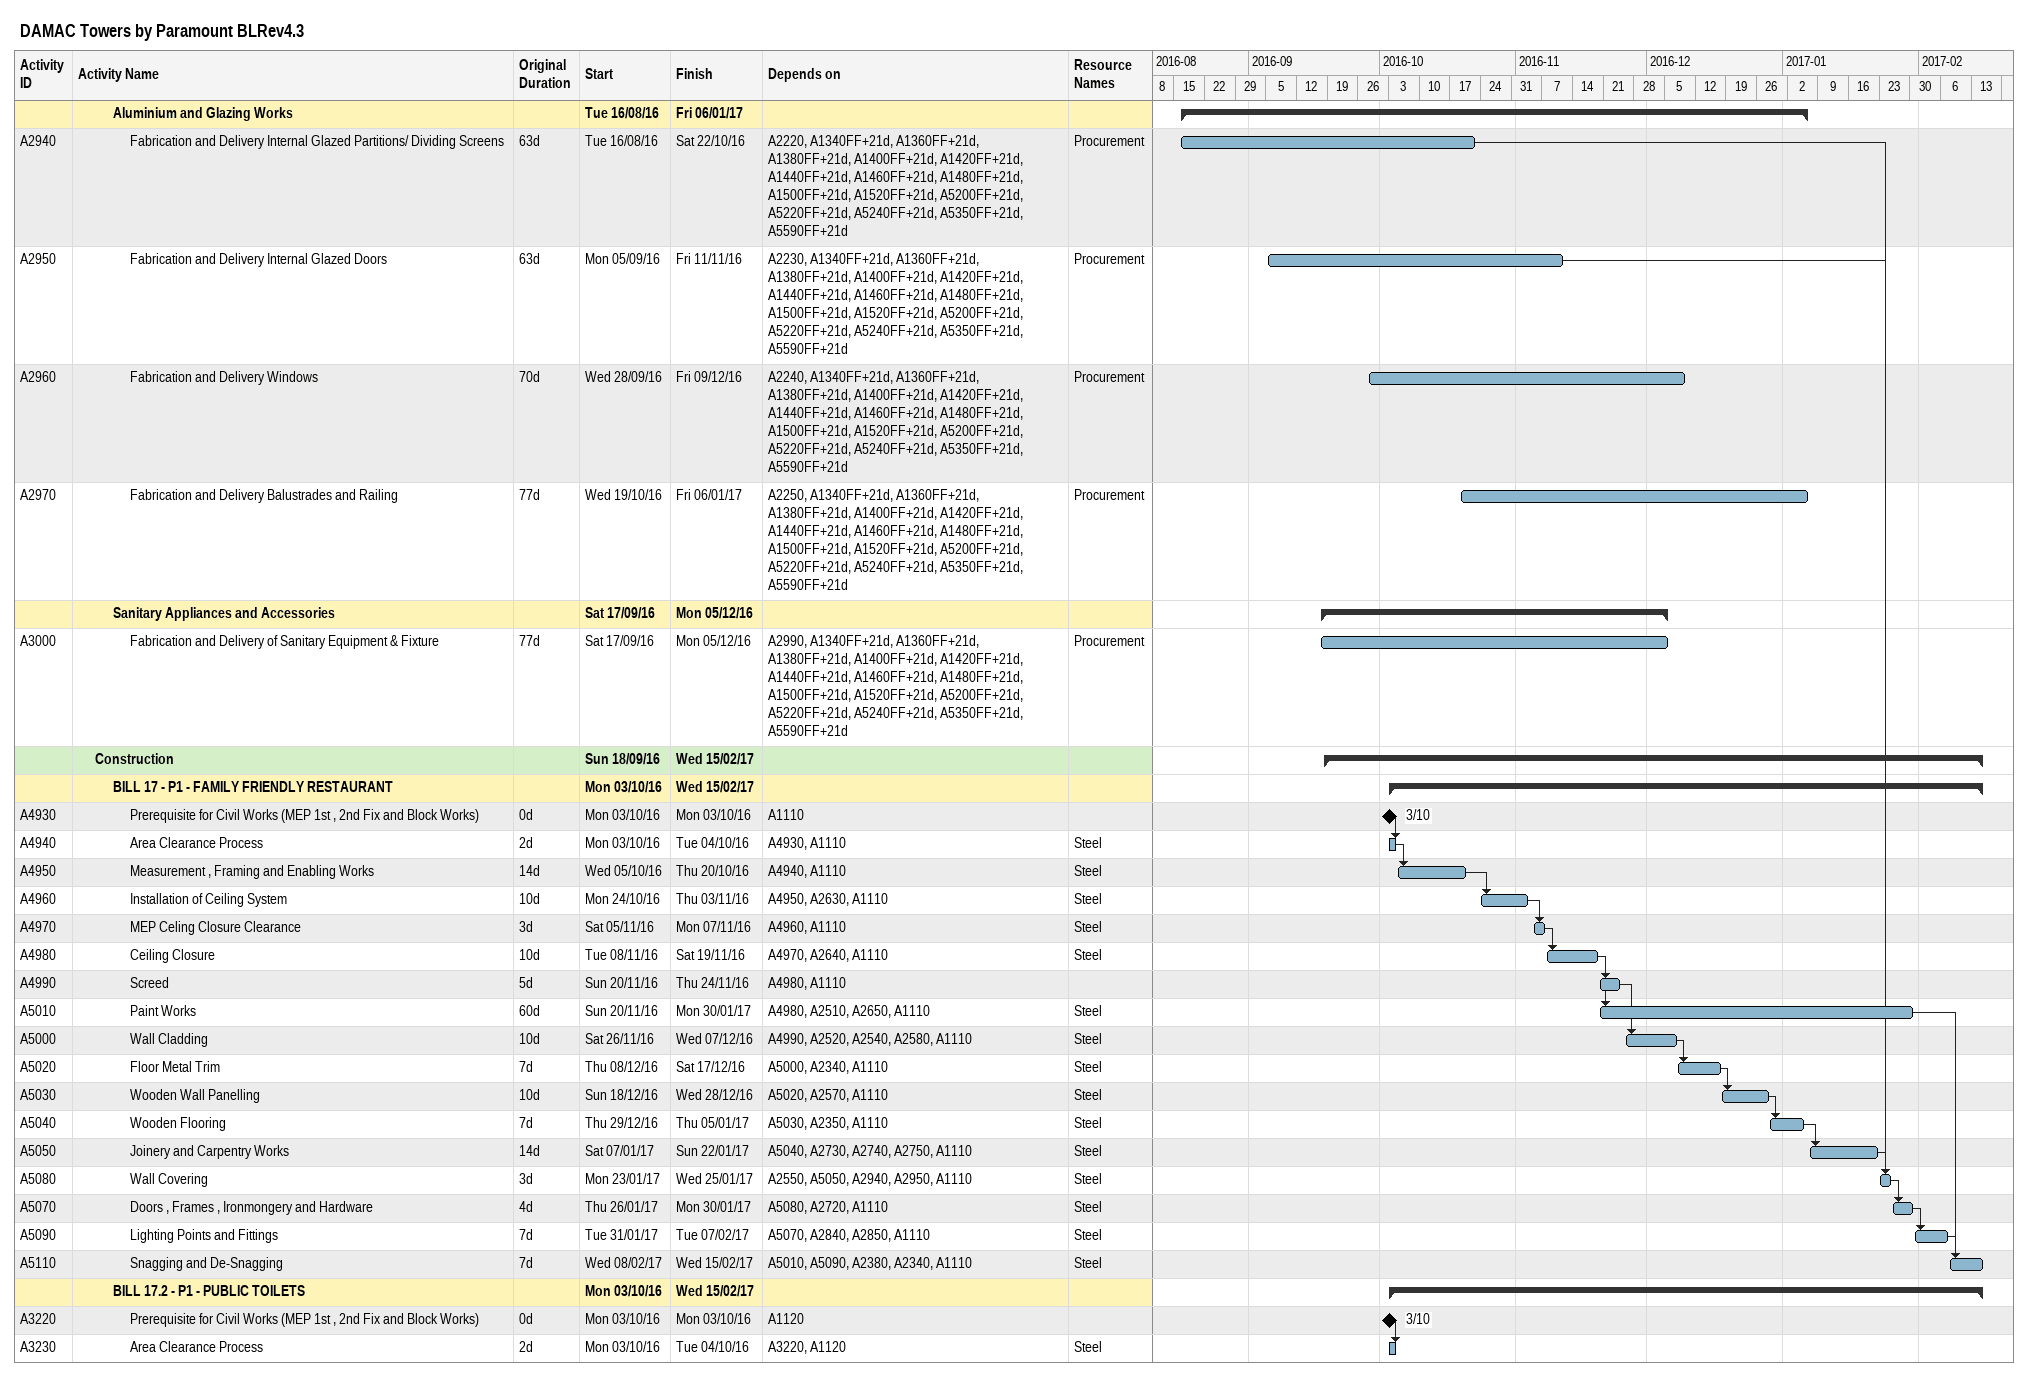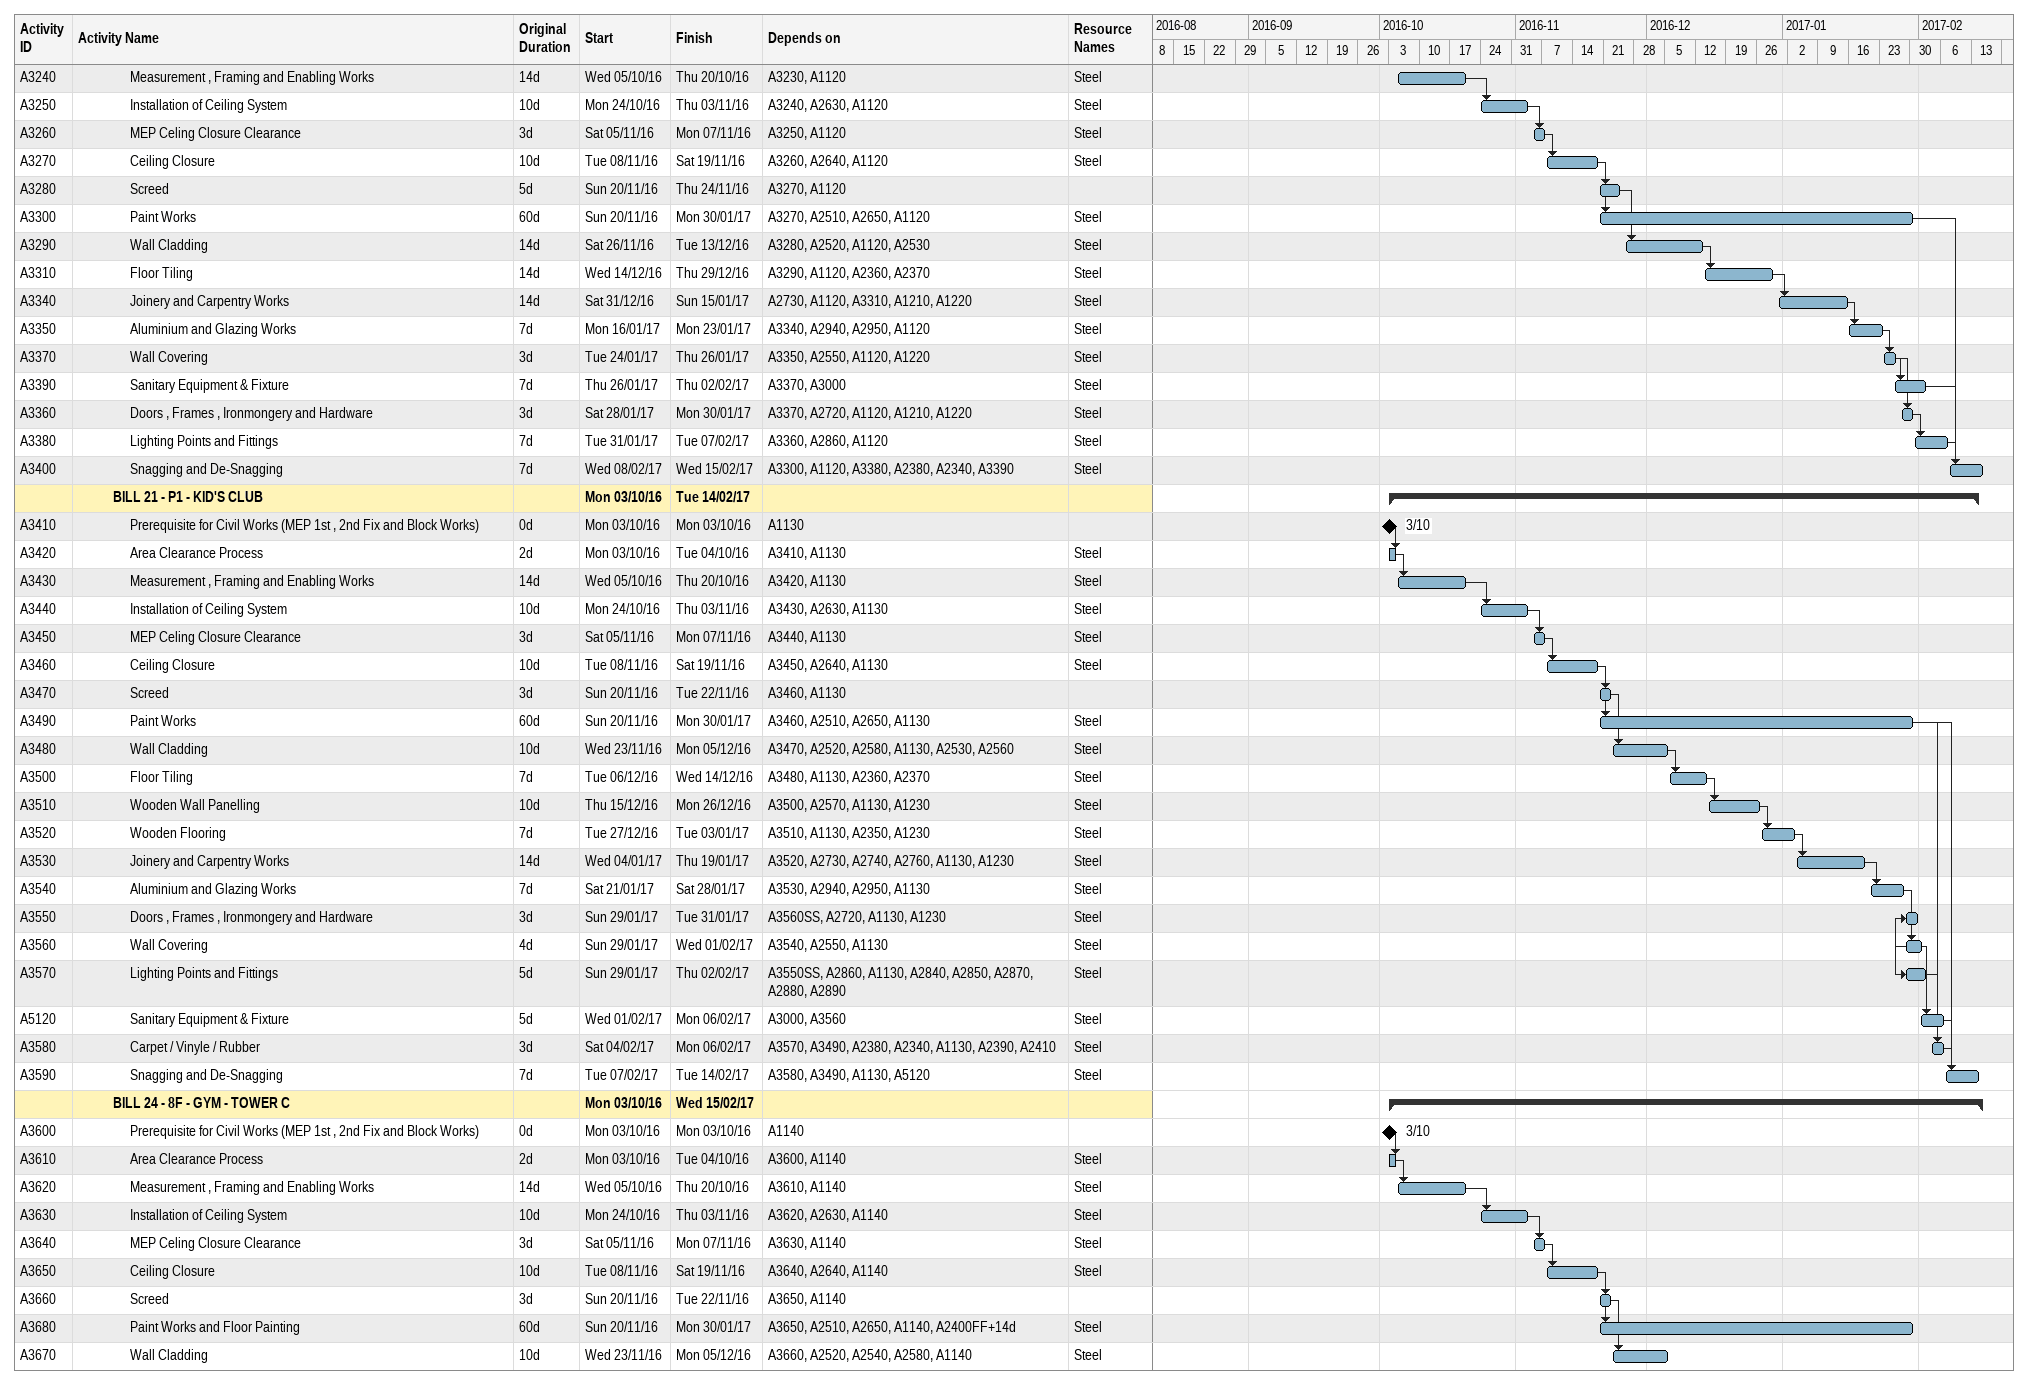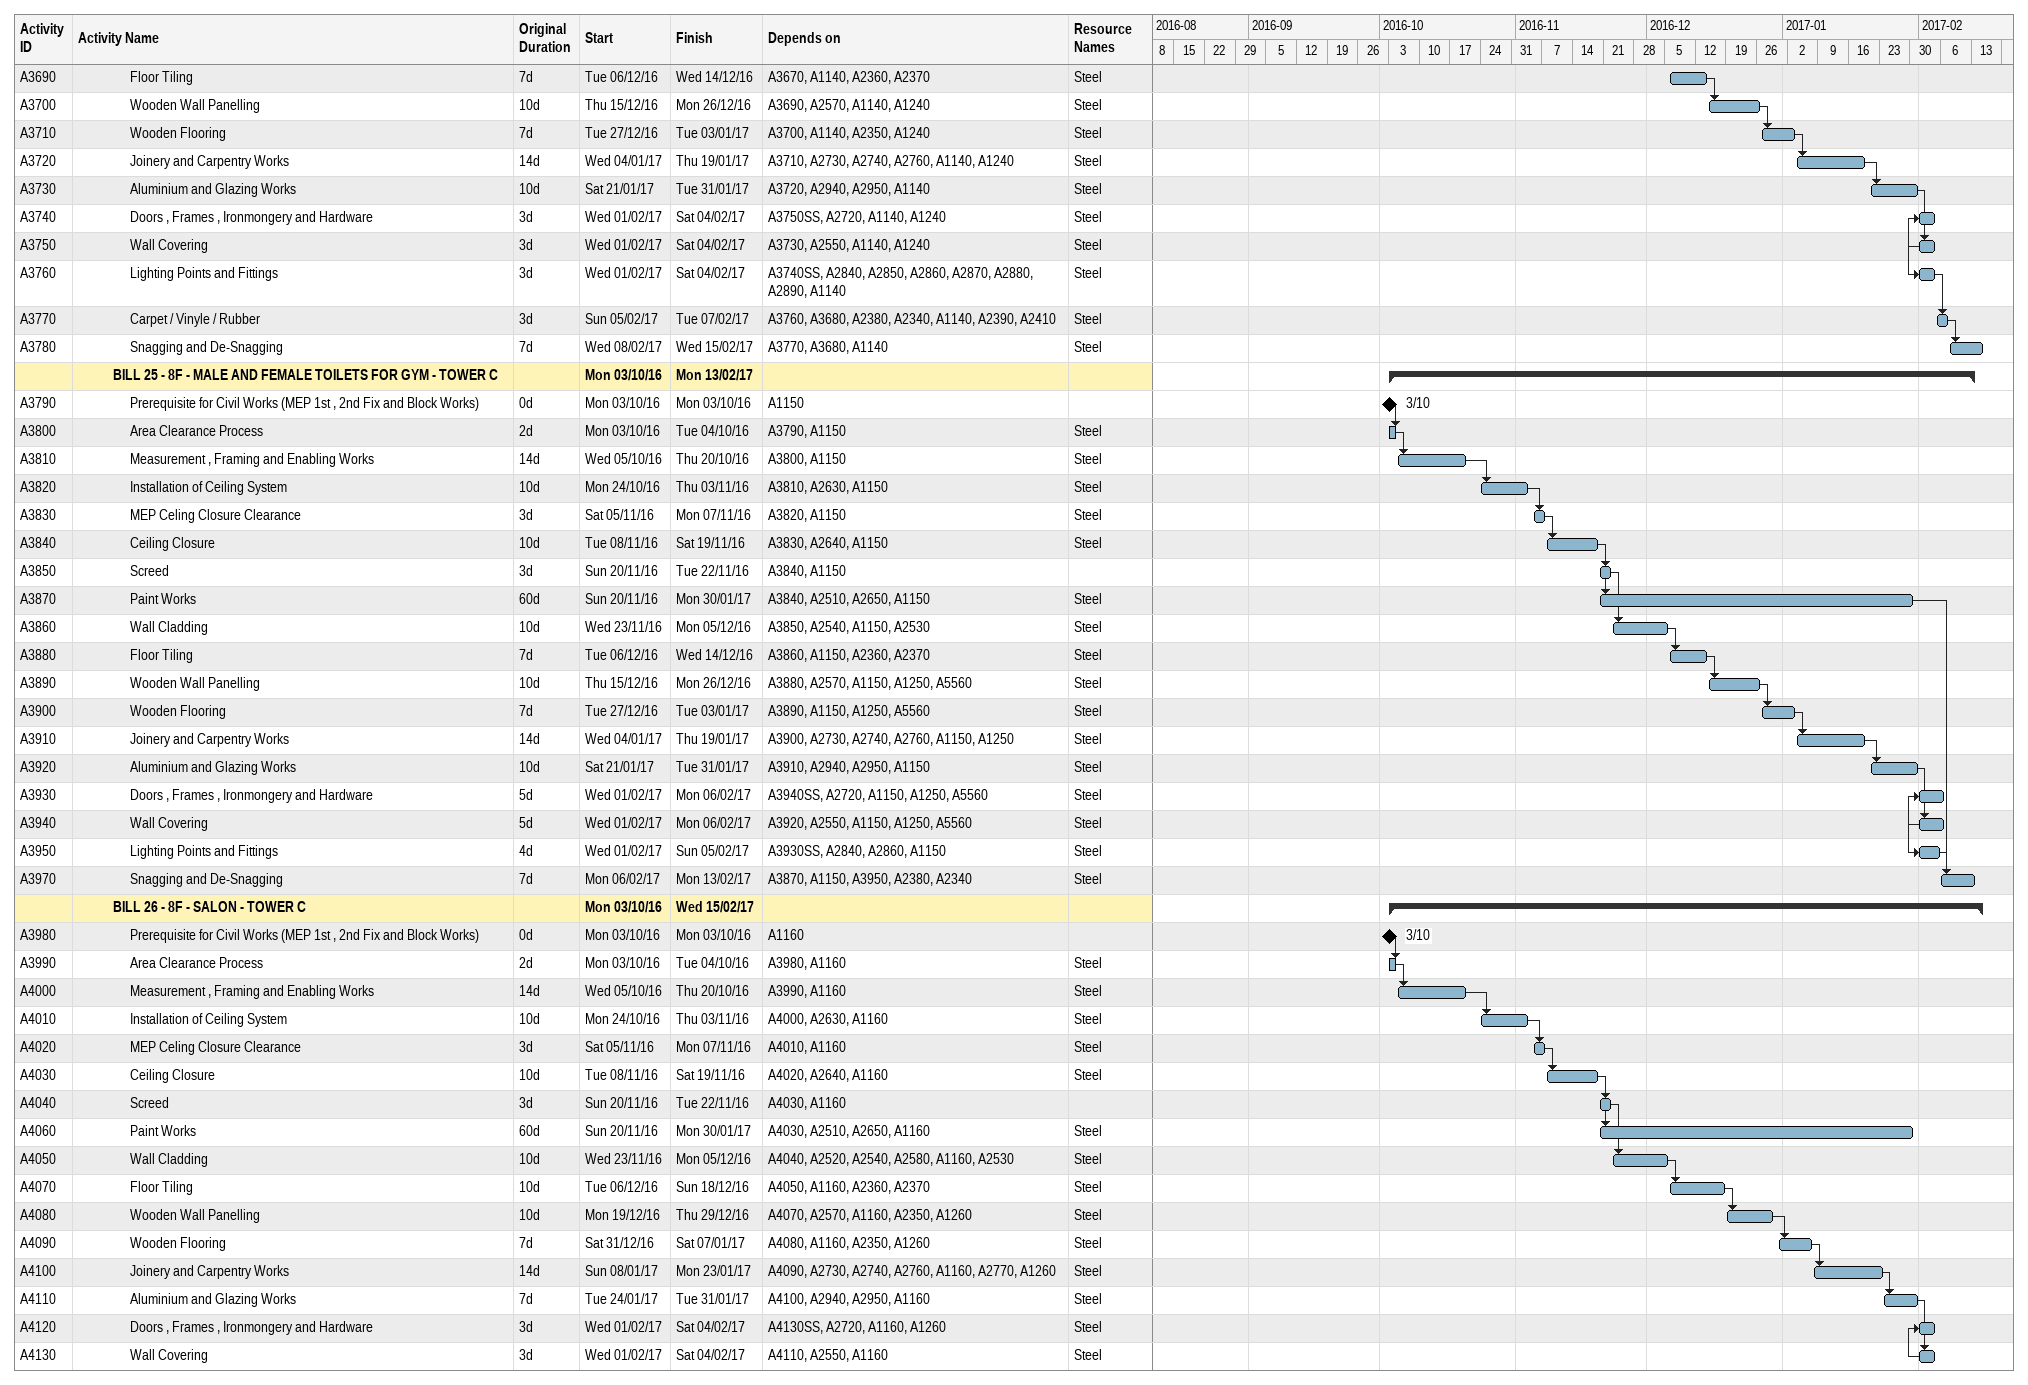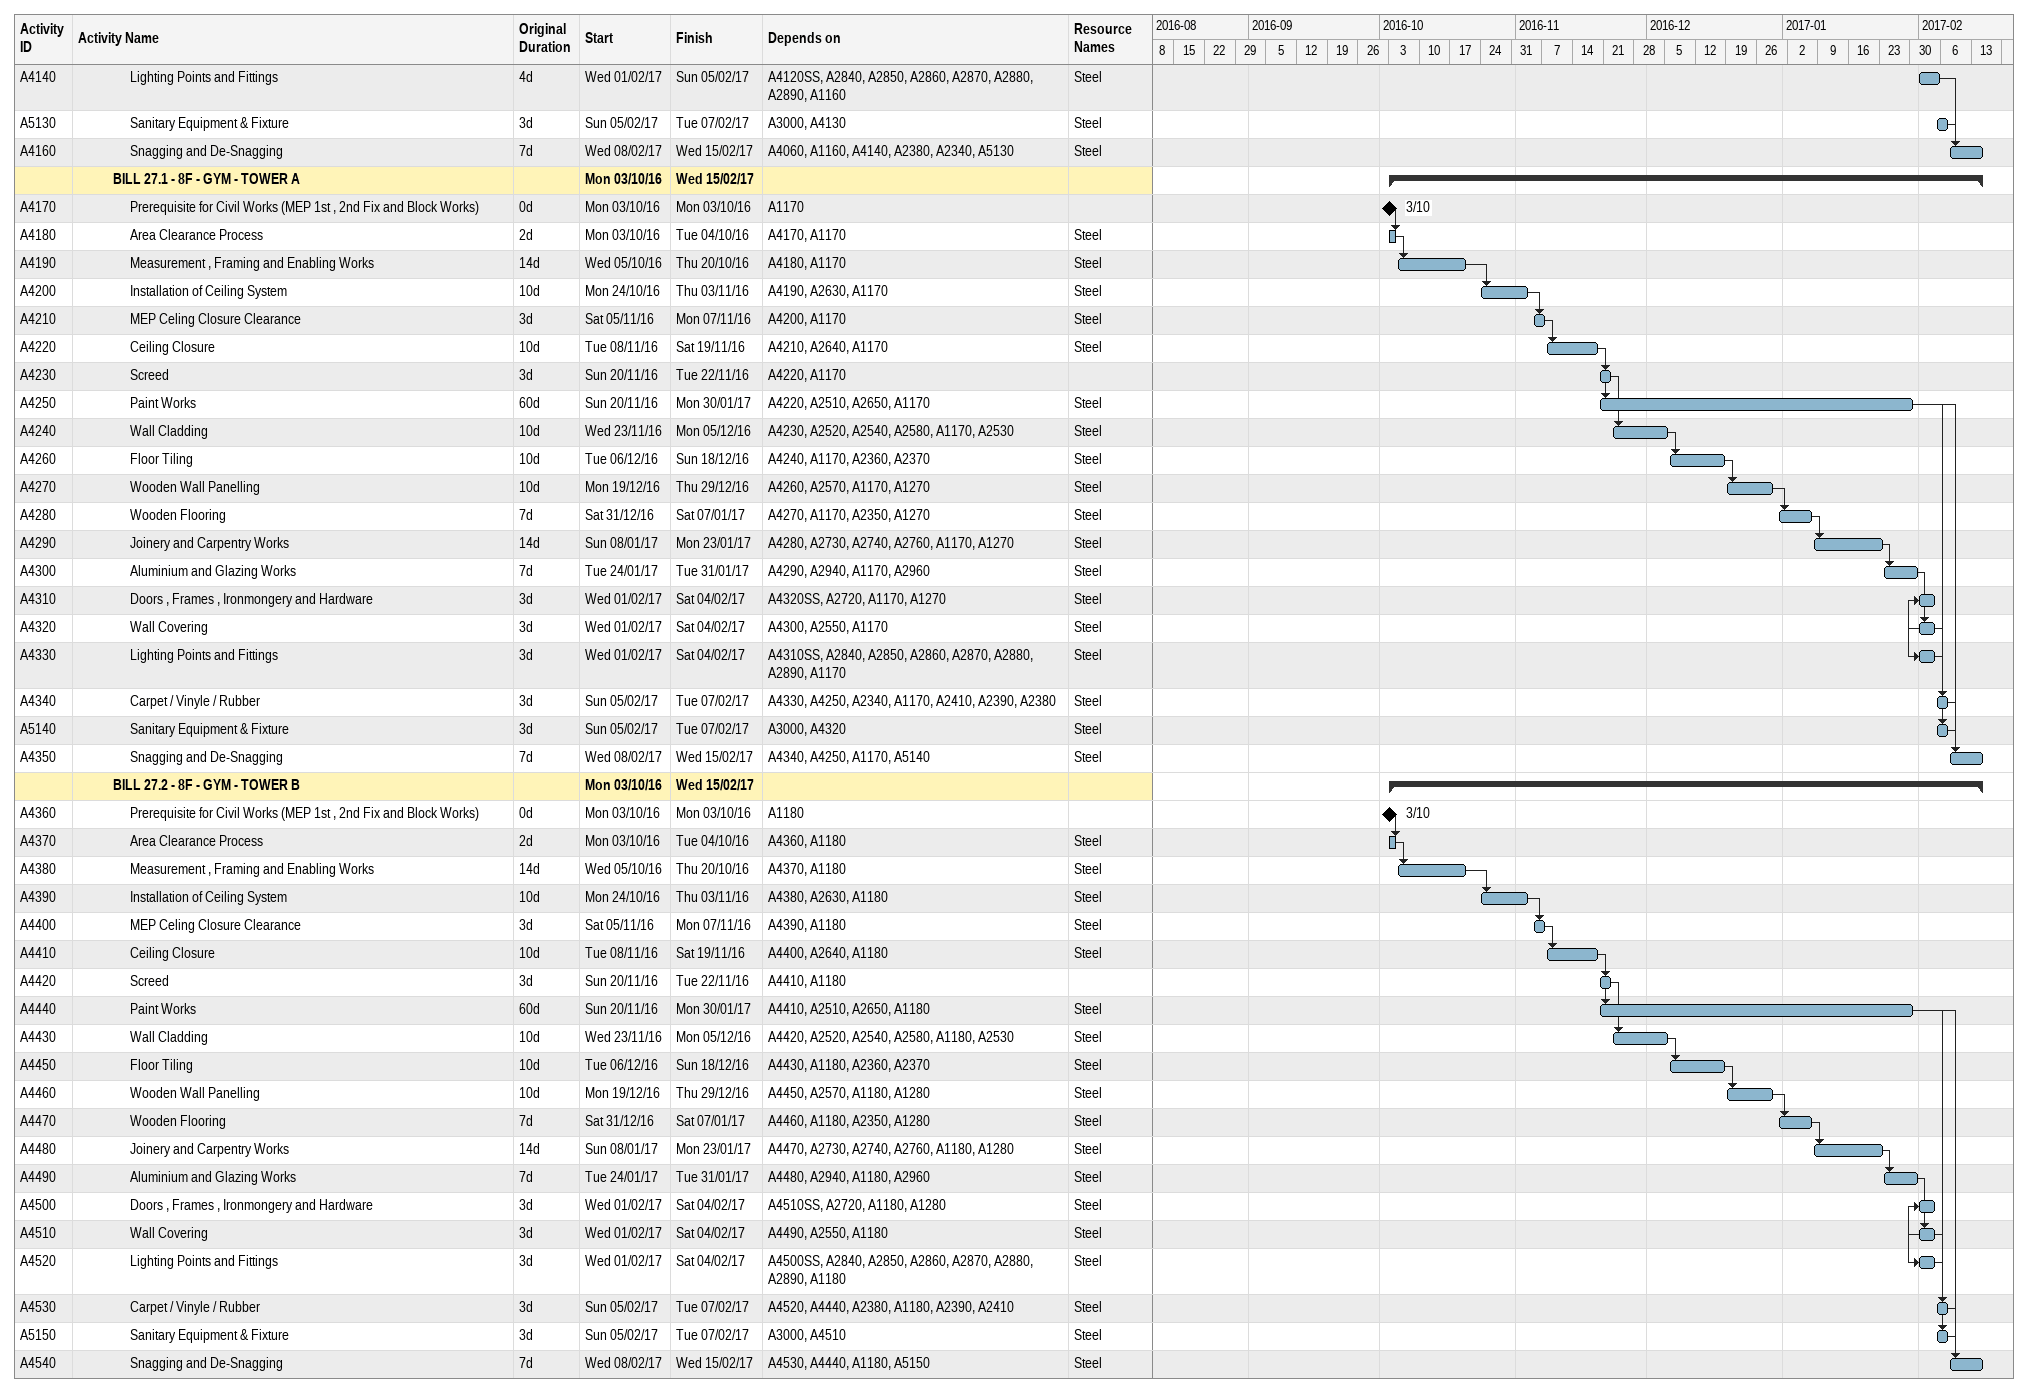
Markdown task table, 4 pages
DAMAC Towers by Paramount BLRev4.3

| ID | Level | Task | Original duration | Start | Finish | Predecessors | Resources |
|---|---|---|---|---|---|---|---|
|  | 3 | **Aluminium and Glazing Works** |  | 2016-08-16 | 2017-01-06 |  |  |
| A2940 | 4 | Fabrication and Delivery Internal Glazed Partitions/ Dividing Screens | 63d | 2016-08-16 | 2016-10-22 | A2220, A1340FF+21d, A1360FF+21d, A1380FF+21d, A1400FF+21d, A1420FF+21d, A1440FF+21d, A1460FF+21d, A1480FF+21d, A1500FF+21d, A1520FF+21d, A5200FF+21d, A5220FF+21d, A5240FF+21d, A5350FF+21d, A5590FF+21d | Procurement |
| A2950 | 4 | Fabrication and Delivery Internal Glazed Doors | 63d | 2016-09-05 | 2016-11-11 | A2230, A1340FF+21d, A1360FF+21d, A1380FF+21d, A1400FF+21d, A1420FF+21d, A1440FF+21d, A1460FF+21d, A1480FF+21d, A1500FF+21d, A1520FF+21d, A5200FF+21d, A5220FF+21d, A5240FF+21d, A5350FF+21d, A5590FF+21d | Procurement |
| A2960 | 4 | Fabrication and Delivery Windows | 70d | 2016-09-28 | 2016-12-09 | A2240, A1340FF+21d, A1360FF+21d, A1380FF+21d, A1400FF+21d, A1420FF+21d, A1440FF+21d, A1460FF+21d, A1480FF+21d, A1500FF+21d, A1520FF+21d, A5200FF+21d, A5220FF+21d, A5240FF+21d, A5350FF+21d, A5590FF+21d | Procurement |
| A2970 | 4 | Fabrication and Delivery Balustrades and Railing | 77d | 2016-10-19 | 2017-01-06 | A2250, A1340FF+21d, A1360FF+21d, A1380FF+21d, A1400FF+21d, A1420FF+21d, A1440FF+21d, A1460FF+21d, A1480FF+21d, A1500FF+21d, A1520FF+21d, A5200FF+21d, A5220FF+21d, A5240FF+21d, A5350FF+21d, A5590FF+21d | Procurement |
|  | 3 | **Sanitary Appliances and Accessories** |  | 2016-09-17 | 2016-12-05 |  |  |
| A3000 | 4 | Fabrication and Delivery of Sanitary Equipment & Fixture | 77d | 2016-09-17 | 2016-12-05 | A2990, A1340FF+21d, A1360FF+21d, A1380FF+21d, A1400FF+21d, A1420FF+21d, A1440FF+21d, A1460FF+21d, A1480FF+21d, A1500FF+21d, A1520FF+21d, A5200FF+21d, A5220FF+21d, A5240FF+21d, A5350FF+21d, A5590FF+21d | Procurement |
|  | 2 | **Construction** |  | 2016-09-18 | 2017-02-15 |  |  |
|  | 3 | **BILL 17 - P1 - FAMILY FRIENDLY RESTAURANT** |  | 2016-10-03 | 2017-02-15 |  |  |
| A4930 | 4 | Prerequisite for Civil Works (MEP 1st , 2nd Fix and Block Works) | 0d | 2016-10-03 | 2016-10-03 | A1110 |  |
| A4940 | 4 | Area Clearance Process | 2d | 2016-10-03 | 2016-10-04 | A4930, A1110 | Steel |
| A4950 | 4 | Measurement , Framing and Enabling Works | 14d | 2016-10-05 | 2016-10-20 | A4940, A1110 | Steel |
| A4960 | 4 | Installation of Ceiling System | 10d | 2016-10-24 | 2016-11-03 | A4950, A2630, A1110 | Steel |
| A4970 | 4 | MEP Celing Closure Clearance | 3d | 2016-11-05 | 2016-11-07 | A4960, A1110 | Steel |
| A4980 | 4 | Ceiling Closure | 10d | 2016-11-08 | 2016-11-19 | A4970, A2640, A1110 | Steel |
| A4990 | 4 | Screed | 5d | 2016-11-20 | 2016-11-24 | A4980, A1110 |  |
| A5010 | 4 | Paint Works | 60d | 2016-11-20 | 2017-01-30 | A4980, A2510, A2650, A1110 | Steel |
| A5000 | 4 | Wall Cladding | 10d | 2016-11-26 | 2016-12-07 | A4990, A2520, A2540, A2580, A1110 | Steel |
| A5020 | 4 | Floor Metal Trim | 7d | 2016-12-08 | 2016-12-17 | A5000, A2340, A1110 | Steel |
| A5030 | 4 | Wooden Wall Panelling | 10d | 2016-12-18 | 2016-12-28 | A5020, A2570, A1110 | Steel |
| A5040 | 4 | Wooden Flooring | 7d | 2016-12-29 | 2017-01-05 | A5030, A2350, A1110 | Steel |
| A5050 | 4 | Joinery and Carpentry Works | 14d | 2017-01-07 | 2017-01-22 | A5040, A2730, A2740, A2750, A1110 | Steel |
| A5080 | 4 | Wall Covering | 3d | 2017-01-23 | 2017-01-25 | A2550, A5050, A2940, A2950, A1110 | Steel |
| A5070 | 4 | Doors , Frames , Ironmongery and Hardware | 4d | 2017-01-26 | 2017-01-30 | A5080, A2720, A1110 | Steel |
| A5090 | 4 | Lighting Points and Fittings | 7d | 2017-01-31 | 2017-02-07 | A5070, A2840, A2850, A1110 | Steel |
| A5110 | 4 | Snagging and De-Snagging | 7d | 2017-02-08 | 2017-02-15 | A5010, A5090, A2380, A2340, A1110 | Steel |
|  | 3 | **BILL 17.2 - P1 - PUBLIC TOILETS** |  | 2016-10-03 | 2017-02-15 |  |  |
| A3220 | 4 | Prerequisite for Civil Works (MEP 1st , 2nd Fix and Block Works) | 0d | 2016-10-03 | 2016-10-03 | A1120 |  |
| A3230 | 4 | Area Clearance Process | 2d | 2016-10-03 | 2016-10-04 | A3220, A1120 | Steel |
| A3240 | 4 | Measurement , Framing and Enabling Works | 14d | 2016-10-05 | 2016-10-20 | A3230, A1120 | Steel |
| A3250 | 4 | Installation of Ceiling System | 10d | 2016-10-24 | 2016-11-03 | A3240, A2630, A1120 | Steel |
| A3260 | 4 | MEP Celing Closure Clearance | 3d | 2016-11-05 | 2016-11-07 | A3250, A1120 | Steel |
| A3270 | 4 | Ceiling Closure | 10d | 2016-11-08 | 2016-11-19 | A3260, A2640, A1120 | Steel |
| A3280 | 4 | Screed | 5d | 2016-11-20 | 2016-11-24 | A3270, A1120 |  |
| A3300 | 4 | Paint Works | 60d | 2016-11-20 | 2017-01-30 | A3270, A2510, A2650, A1120 | Steel |
| A3290 | 4 | Wall Cladding | 14d | 2016-11-26 | 2016-12-13 | A3280, A2520, A1120, A2530 | Steel |
| A3310 | 4 | Floor Tiling | 14d | 2016-12-14 | 2016-12-29 | A3290, A1120, A2360, A2370 | Steel |
| A3340 | 4 | Joinery and Carpentry Works | 14d | 2016-12-31 | 2017-01-15 | A2730, A1120, A3310, A1210, A1220 | Steel |
| A3350 | 4 | Aluminium and Glazing Works | 7d | 2017-01-16 | 2017-01-23 | A3340, A2940, A2950, A1120 | Steel |
| A3370 | 4 | Wall Covering | 3d | 2017-01-24 | 2017-01-26 | A3350, A2550, A1120, A1220 | Steel |
| A3390 | 4 | Sanitary Equipment & Fixture | 7d | 2017-01-26 | 2017-02-02 | A3370, A3000 | Steel |
| A3360 | 4 | Doors , Frames , Ironmongery and Hardware | 3d | 2017-01-28 | 2017-01-30 | A3370, A2720, A1120, A1210, A1220 | Steel |
| A3380 | 4 | Lighting Points and Fittings | 7d | 2017-01-31 | 2017-02-07 | A3360, A2860, A1120 | Steel |
| A3400 | 4 | Snagging and De-Snagging | 7d | 2017-02-08 | 2017-02-15 | A3300, A1120, A3380, A2380, A2340, A3390 | Steel |
|  | 3 | **BILL 21 - P1 - KID'S CLUB** |  | 2016-10-03 | 2017-02-14 |  |  |
| A3410 | 4 | Prerequisite for Civil Works (MEP 1st , 2nd Fix and Block Works) | 0d | 2016-10-03 | 2016-10-03 | A1130 |  |
| A3420 | 4 | Area Clearance Process | 2d | 2016-10-03 | 2016-10-04 | A3410, A1130 | Steel |
| A3430 | 4 | Measurement , Framing and Enabling Works | 14d | 2016-10-05 | 2016-10-20 | A3420, A1130 | Steel |
| A3440 | 4 | Installation of Ceiling System | 10d | 2016-10-24 | 2016-11-03 | A3430, A2630, A1130 | Steel |
| A3450 | 4 | MEP Celing Closure Clearance | 3d | 2016-11-05 | 2016-11-07 | A3440, A1130 | Steel |
| A3460 | 4 | Ceiling Closure | 10d | 2016-11-08 | 2016-11-19 | A3450, A2640, A1130 | Steel |
| A3470 | 4 | Screed | 3d | 2016-11-20 | 2016-11-22 | A3460, A1130 |  |
| A3490 | 4 | Paint Works | 60d | 2016-11-20 | 2017-01-30 | A3460, A2510, A2650, A1130 | Steel |
| A3480 | 4 | Wall Cladding | 10d | 2016-11-23 | 2016-12-05 | A3470, A2520, A2580, A1130, A2530, A2560 | Steel |
| A3500 | 4 | Floor Tiling | 7d | 2016-12-06 | 2016-12-14 | A3480, A1130, A2360, A2370 | Steel |
| A3510 | 4 | Wooden Wall Panelling | 10d | 2016-12-15 | 2016-12-26 | A3500, A2570, A1130, A1230 | Steel |
| A3520 | 4 | Wooden Flooring | 7d | 2016-12-27 | 2017-01-03 | A3510, A1130, A2350, A1230 | Steel |
| A3530 | 4 | Joinery and Carpentry Works | 14d | 2017-01-04 | 2017-01-19 | A3520, A2730, A2740, A2760, A1130, A1230 | Steel |
| A3540 | 4 | Aluminium and Glazing Works | 7d | 2017-01-21 | 2017-01-28 | A3530, A2940, A2950, A1130 | Steel |
| A3550 | 4 | Doors , Frames , Ironmongery and Hardware | 3d | 2017-01-29 | 2017-01-31 | A3560SS, A2720, A1130, A1230 | Steel |
| A3560 | 4 | Wall Covering | 4d | 2017-01-29 | 2017-02-01 | A3540, A2550, A1130 | Steel |
| A3570 | 4 | Lighting Points and Fittings | 5d | 2017-01-29 | 2017-02-02 | A3550SS, A2860, A1130, A2840, A2850, A2870, A2880, A2890 | Steel |
| A5120 | 4 | Sanitary Equipment & Fixture | 5d | 2017-02-01 | 2017-02-06 | A3000, A3560 | Steel |
| A3580 | 4 | Carpet / Vinyle / Rubber | 3d | 2017-02-04 | 2017-02-06 | A3570, A3490, A2380, A2340, A1130, A2390, A2410 | Steel |
| A3590 | 4 | Snagging and De-Snagging | 7d | 2017-02-07 | 2017-02-14 | A3580, A3490, A1130, A5120 | Steel |
|  | 3 | **BILL 24 - 8F - GYM - TOWER C** |  | 2016-10-03 | 2017-02-15 |  |  |
| A3600 | 4 | Prerequisite for Civil Works (MEP 1st , 2nd Fix and Block Works) | 0d | 2016-10-03 | 2016-10-03 | A1140 |  |
| A3610 | 4 | Area Clearance Process | 2d | 2016-10-03 | 2016-10-04 | A3600, A1140 | Steel |
| A3620 | 4 | Measurement , Framing and Enabling Works | 14d | 2016-10-05 | 2016-10-20 | A3610, A1140 | Steel |
| A3630 | 4 | Installation of Ceiling System | 10d | 2016-10-24 | 2016-11-03 | A3620, A2630, A1140 | Steel |
| A3640 | 4 | MEP Celing Closure Clearance | 3d | 2016-11-05 | 2016-11-07 | A3630, A1140 | Steel |
| A3650 | 4 | Ceiling Closure | 10d | 2016-11-08 | 2016-11-19 | A3640, A2640, A1140 | Steel |
| A3660 | 4 | Screed | 3d | 2016-11-20 | 2016-11-22 | A3650, A1140 |  |
| A3680 | 4 | Paint Works and Floor Painting | 60d | 2016-11-20 | 2017-01-30 | A3650, A2510, A2650, A1140, A2400FF+14d | Steel |
| A3670 | 4 | Wall Cladding | 10d | 2016-11-23 | 2016-12-05 | A3660, A2520, A2540, A2580, A1140 | Steel |
| A3690 | 4 | Floor Tiling | 7d | 2016-12-06 | 2016-12-14 | A3670, A1140, A2360, A2370 | Steel |
| A3700 | 4 | Wooden Wall Panelling | 10d | 2016-12-15 | 2016-12-26 | A3690, A2570, A1140, A1240 | Steel |
| A3710 | 4 | Wooden Flooring | 7d | 2016-12-27 | 2017-01-03 | A3700, A1140, A2350, A1240 | Steel |
| A3720 | 4 | Joinery and Carpentry Works | 14d | 2017-01-04 | 2017-01-19 | A3710, A2730, A2740, A2760, A1140, A1240 | Steel |
| A3730 | 4 | Aluminium and Glazing Works | 10d | 2017-01-21 | 2017-01-31 | A3720, A2940, A2950, A1140 | Steel |
| A3740 | 4 | Doors , Frames , Ironmongery and Hardware | 3d | 2017-02-01 | 2017-02-04 | A3750SS, A2720, A1140, A1240 | Steel |
| A3750 | 4 | Wall Covering | 3d | 2017-02-01 | 2017-02-04 | A3730, A2550, A1140, A1240 | Steel |
| A3760 | 4 | Lighting Points and Fittings | 3d | 2017-02-01 | 2017-02-04 | A3740SS, A2840, A2850, A2860, A2870, A2880, A2890, A1140 | Steel |
| A3770 | 4 | Carpet / Vinyle / Rubber | 3d | 2017-02-05 | 2017-02-07 | A3760, A3680, A2380, A2340, A1140, A2390, A2410 | Steel |
| A3780 | 4 | Snagging and De-Snagging | 7d | 2017-02-08 | 2017-02-15 | A3770, A3680, A1140 | Steel |
|  | 3 | **BILL 25 - 8F - MALE AND FEMALE TOILETS FOR GYM - TOWER C** |  | 2016-10-03 | 2017-02-13 |  |  |
| A3790 | 4 | Prerequisite for Civil Works (MEP 1st , 2nd Fix and Block Works) | 0d | 2016-10-03 | 2016-10-03 | A1150 |  |
| A3800 | 4 | Area Clearance Process | 2d | 2016-10-03 | 2016-10-04 | A3790, A1150 | Steel |
| A3810 | 4 | Measurement , Framing and Enabling Works | 14d | 2016-10-05 | 2016-10-20 | A3800, A1150 | Steel |
| A3820 | 4 | Installation of Ceiling System | 10d | 2016-10-24 | 2016-11-03 | A3810, A2630, A1150 | Steel |
| A3830 | 4 | MEP Celing Closure Clearance | 3d | 2016-11-05 | 2016-11-07 | A3820, A1150 | Steel |
| A3840 | 4 | Ceiling Closure | 10d | 2016-11-08 | 2016-11-19 | A3830, A2640, A1150 | Steel |
| A3850 | 4 | Screed | 3d | 2016-11-20 | 2016-11-22 | A3840, A1150 |  |
| A3870 | 4 | Paint Works | 60d | 2016-11-20 | 2017-01-30 | A3840, A2510, A2650, A1150 | Steel |
| A3860 | 4 | Wall Cladding | 10d | 2016-11-23 | 2016-12-05 | A3850, A2540, A1150, A2530 | Steel |
| A3880 | 4 | Floor Tiling | 7d | 2016-12-06 | 2016-12-14 | A3860, A1150, A2360, A2370 | Steel |
| A3890 | 4 | Wooden Wall Panelling | 10d | 2016-12-15 | 2016-12-26 | A3880, A2570, A1150, A1250, A5560 | Steel |
| A3900 | 4 | Wooden Flooring | 7d | 2016-12-27 | 2017-01-03 | A3890, A1150, A1250, A5560 | Steel |
| A3910 | 4 | Joinery and Carpentry Works | 14d | 2017-01-04 | 2017-01-19 | A3900, A2730, A2740, A2760, A1150, A1250 | Steel |
| A3920 | 4 | Aluminium and Glazing Works | 10d | 2017-01-21 | 2017-01-31 | A3910, A2940, A2950, A1150 | Steel |
| A3930 | 4 | Doors , Frames , Ironmongery and Hardware | 5d | 2017-02-01 | 2017-02-06 | A3940SS, A2720, A1150, A1250, A5560 | Steel |
| A3940 | 4 | Wall Covering | 5d | 2017-02-01 | 2017-02-06 | A3920, A2550, A1150, A1250, A5560 | Steel |
| A3950 | 4 | Lighting Points and Fittings | 4d | 2017-02-01 | 2017-02-05 | A3930SS, A2840, A2860, A1150 | Steel |
| A3970 | 4 | Snagging and De-Snagging | 7d | 2017-02-06 | 2017-02-13 | A3870, A1150, A3950, A2380, A2340 | Steel |
|  | 3 | **BILL 26 - 8F - SALON - TOWER C** |  | 2016-10-03 | 2017-02-15 |  |  |
| A3980 | 4 | Prerequisite for Civil Works (MEP 1st , 2nd Fix and Block Works) | 0d | 2016-10-03 | 2016-10-03 | A1160 |  |
| A3990 | 4 | Area Clearance Process | 2d | 2016-10-03 | 2016-10-04 | A3980, A1160 | Steel |
| A4000 | 4 | Measurement , Framing and Enabling Works | 14d | 2016-10-05 | 2016-10-20 | A3990, A1160 | Steel |
| A4010 | 4 | Installation of Ceiling System | 10d | 2016-10-24 | 2016-11-03 | A4000, A2630, A1160 | Steel |
| A4020 | 4 | MEP Celing Closure Clearance | 3d | 2016-11-05 | 2016-11-07 | A4010, A1160 | Steel |
| A4030 | 4 | Ceiling Closure | 10d | 2016-11-08 | 2016-11-19 | A4020, A2640, A1160 | Steel |
| A4040 | 4 | Screed | 3d | 2016-11-20 | 2016-11-22 | A4030, A1160 |  |
| A4060 | 4 | Paint Works | 60d | 2016-11-20 | 2017-01-30 | A4030, A2510, A2650, A1160 | Steel |
| A4050 | 4 | Wall Cladding | 10d | 2016-11-23 | 2016-12-05 | A4040, A2520, A2540, A2580, A1160, A2530 | Steel |
| A4070 | 4 | Floor Tiling | 10d | 2016-12-06 | 2016-12-18 | A4050, A1160, A2360, A2370 | Steel |
| A4080 | 4 | Wooden Wall Panelling | 10d | 2016-12-19 | 2016-12-29 | A4070, A2570, A1160, A2350, A1260 | Steel |
| A4090 | 4 | Wooden Flooring | 7d | 2016-12-31 | 2017-01-07 | A4080, A1160, A2350, A1260 | Steel |
| A4100 | 4 | Joinery and Carpentry Works | 14d | 2017-01-08 | 2017-01-23 | A4090, A2730, A2740, A2760, A1160, A2770, A1260 | Steel |
| A4110 | 4 | Aluminium and Glazing Works | 7d | 2017-01-24 | 2017-01-31 | A4100, A2940, A2950, A1160 | Steel |
| A4120 | 4 | Doors , Frames , Ironmongery and Hardware | 3d | 2017-02-01 | 2017-02-04 | A4130SS, A2720, A1160, A1260 | Steel |
| A4130 | 4 | Wall Covering | 3d | 2017-02-01 | 2017-02-04 | A4110, A2550, A1160 | Steel |
| A4140 | 4 | Lighting Points and Fittings | 4d | 2017-02-01 | 2017-02-05 | A4120SS, A2840, A2850, A2860, A2870, A2880, A2890, A1160 | Steel |
| A5130 | 4 | Sanitary Equipment & Fixture | 3d | 2017-02-05 | 2017-02-07 | A3000, A4130 | Steel |
| A4160 | 4 | Snagging and De-Snagging | 7d | 2017-02-08 | 2017-02-15 | A4060, A1160, A4140, A2380, A2340, A5130 | Steel |
|  | 3 | **BILL 27.1 - 8F - GYM - TOWER A** |  | 2016-10-03 | 2017-02-15 |  |  |
| A4170 | 4 | Prerequisite for Civil Works (MEP 1st , 2nd Fix and Block Works) | 0d | 2016-10-03 | 2016-10-03 | A1170 |  |
| A4180 | 4 | Area Clearance Process | 2d | 2016-10-03 | 2016-10-04 | A4170, A1170 | Steel |
| A4190 | 4 | Measurement , Framing and Enabling Works | 14d | 2016-10-05 | 2016-10-20 | A4180, A1170 | Steel |
| A4200 | 4 | Installation of Ceiling System | 10d | 2016-10-24 | 2016-11-03 | A4190, A2630, A1170 | Steel |
| A4210 | 4 | MEP Celing Closure Clearance | 3d | 2016-11-05 | 2016-11-07 | A4200, A1170 | Steel |
| A4220 | 4 | Ceiling Closure | 10d | 2016-11-08 | 2016-11-19 | A4210, A2640, A1170 | Steel |
| A4230 | 4 | Screed | 3d | 2016-11-20 | 2016-11-22 | A4220, A1170 |  |
| A4250 | 4 | Paint Works | 60d | 2016-11-20 | 2017-01-30 | A4220, A2510, A2650, A1170 | Steel |
| A4240 | 4 | Wall Cladding | 10d | 2016-11-23 | 2016-12-05 | A4230, A2520, A2540, A2580, A1170, A2530 | Steel |
| A4260 | 4 | Floor Tiling | 10d | 2016-12-06 | 2016-12-18 | A4240, A1170, A2360, A2370 | Steel |
| A4270 | 4 | Wooden Wall Panelling | 10d | 2016-12-19 | 2016-12-29 | A4260, A2570, A1170, A1270 | Steel |
| A4280 | 4 | Wooden Flooring | 7d | 2016-12-31 | 2017-01-07 | A4270, A1170, A2350, A1270 | Steel |
| A4290 | 4 | Joinery and Carpentry Works | 14d | 2017-01-08 | 2017-01-23 | A4280, A2730, A2740, A2760, A1170, A1270 | Steel |
| A4300 | 4 | Aluminium and Glazing Works | 7d | 2017-01-24 | 2017-01-31 | A4290, A2940, A1170, A2960 | Steel |
| A4310 | 4 | Doors , Frames , Ironmongery and Hardware | 3d | 2017-02-01 | 2017-02-04 | A4320SS, A2720, A1170, A1270 | Steel |
| A4320 | 4 | Wall Covering | 3d | 2017-02-01 | 2017-02-04 | A4300, A2550, A1170 | Steel |
| A4330 | 4 | Lighting Points and Fittings | 3d | 2017-02-01 | 2017-02-04 | A4310SS, A2840, A2850, A2860, A2870, A2880, A2890, A1170 | Steel |
| A4340 | 4 | Carpet / Vinyle / Rubber | 3d | 2017-02-05 | 2017-02-07 | A4330, A4250, A2340, A1170, A2410, A2390, A2380 | Steel |
| A5140 | 4 | Sanitary Equipment & Fixture | 3d | 2017-02-05 | 2017-02-07 | A3000, A4320 | Steel |
| A4350 | 4 | Snagging and De-Snagging | 7d | 2017-02-08 | 2017-02-15 | A4340, A4250, A1170, A5140 | Steel |
|  | 3 | **BILL 27.2 - 8F - GYM - TOWER B** |  | 2016-10-03 | 2017-02-15 |  |  |
| A4360 | 4 | Prerequisite for Civil Works (MEP 1st , 2nd Fix and Block Works) | 0d | 2016-10-03 | 2016-10-03 | A1180 |  |
| A4370 | 4 | Area Clearance Process | 2d | 2016-10-03 | 2016-10-04 | A4360, A1180 | Steel |
| A4380 | 4 | Measurement , Framing and Enabling Works | 14d | 2016-10-05 | 2016-10-20 | A4370, A1180 | Steel |
| A4390 | 4 | Installation of Ceiling System | 10d | 2016-10-24 | 2016-11-03 | A4380, A2630, A1180 | Steel |
| A4400 | 4 | MEP Celing Closure Clearance | 3d | 2016-11-05 | 2016-11-07 | A4390, A1180 | Steel |
| A4410 | 4 | Ceiling Closure | 10d | 2016-11-08 | 2016-11-19 | A4400, A2640, A1180 | Steel |
| A4420 | 4 | Screed | 3d | 2016-11-20 | 2016-11-22 | A4410, A1180 |  |
| A4440 | 4 | Paint Works | 60d | 2016-11-20 | 2017-01-30 | A4410, A2510, A2650, A1180 | Steel |
| A4430 | 4 | Wall Cladding | 10d | 2016-11-23 | 2016-12-05 | A4420, A2520, A2540, A2580, A1180, A2530 | Steel |
| A4450 | 4 | Floor Tiling | 10d | 2016-12-06 | 2016-12-18 | A4430, A1180, A2360, A2370 | Steel |
| A4460 | 4 | Wooden Wall Panelling | 10d | 2016-12-19 | 2016-12-29 | A4450, A2570, A1180, A1280 | Steel |
| A4470 | 4 | Wooden Flooring | 7d | 2016-12-31 | 2017-01-07 | A4460, A1180, A2350, A1280 | Steel |
| A4480 | 4 | Joinery and Carpentry Works | 14d | 2017-01-08 | 2017-01-23 | A4470, A2730, A2740, A2760, A1180, A1280 | Steel |
| A4490 | 4 | Aluminium and Glazing Works | 7d | 2017-01-24 | 2017-01-31 | A4480, A2940, A1180, A2960 | Steel |
| A4500 | 4 | Doors , Frames , Ironmongery and Hardware | 3d | 2017-02-01 | 2017-02-04 | A4510SS, A2720, A1180, A1280 | Steel |
| A4510 | 4 | Wall Covering | 3d | 2017-02-01 | 2017-02-04 | A4490, A2550, A1180 | Steel |
| A4520 | 4 | Lighting Points and Fittings | 3d | 2017-02-01 | 2017-02-04 | A4500SS, A2840, A2850, A2860, A2870, A2880, A2890, A1180 | Steel |
| A4530 | 4 | Carpet / Vinyle / Rubber | 3d | 2017-02-05 | 2017-02-07 | A4520, A4440, A2380, A1180, A2390, A2410 | Steel |
| A5150 | 4 | Sanitary Equipment & Fixture | 3d | 2017-02-05 | 2017-02-07 | A3000, A4510 | Steel |
| A4540 | 4 | Snagging and De-Snagging | 7d | 2017-02-08 | 2017-02-15 | A4530, A4440, A1180, A5150 | Steel |
